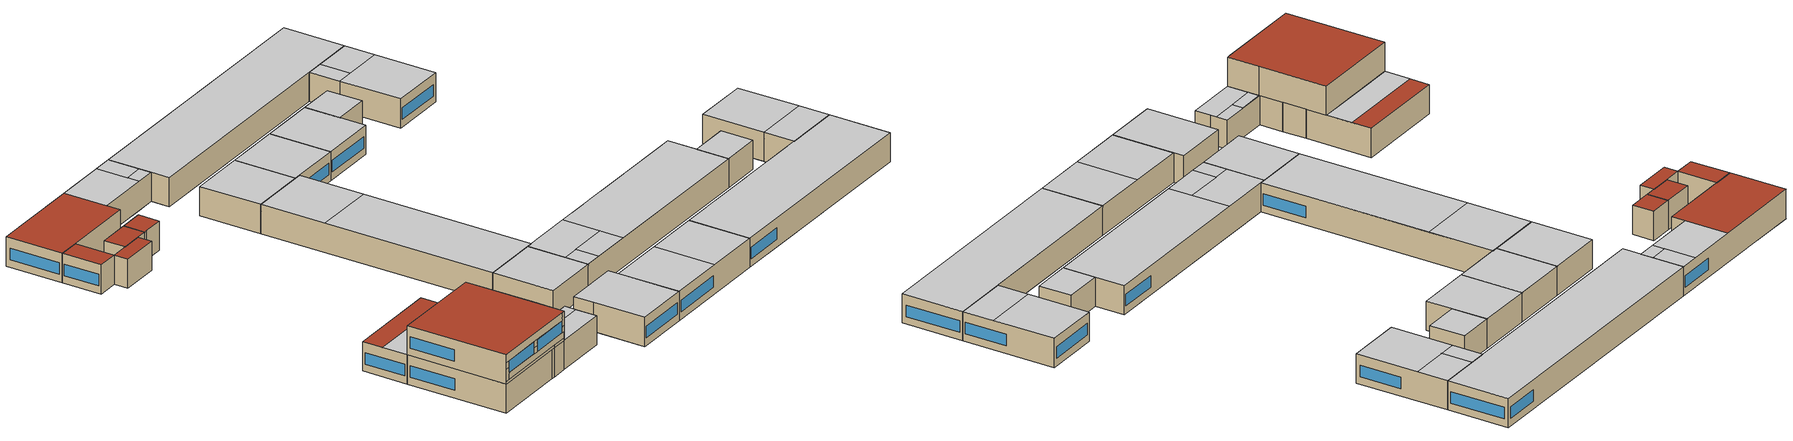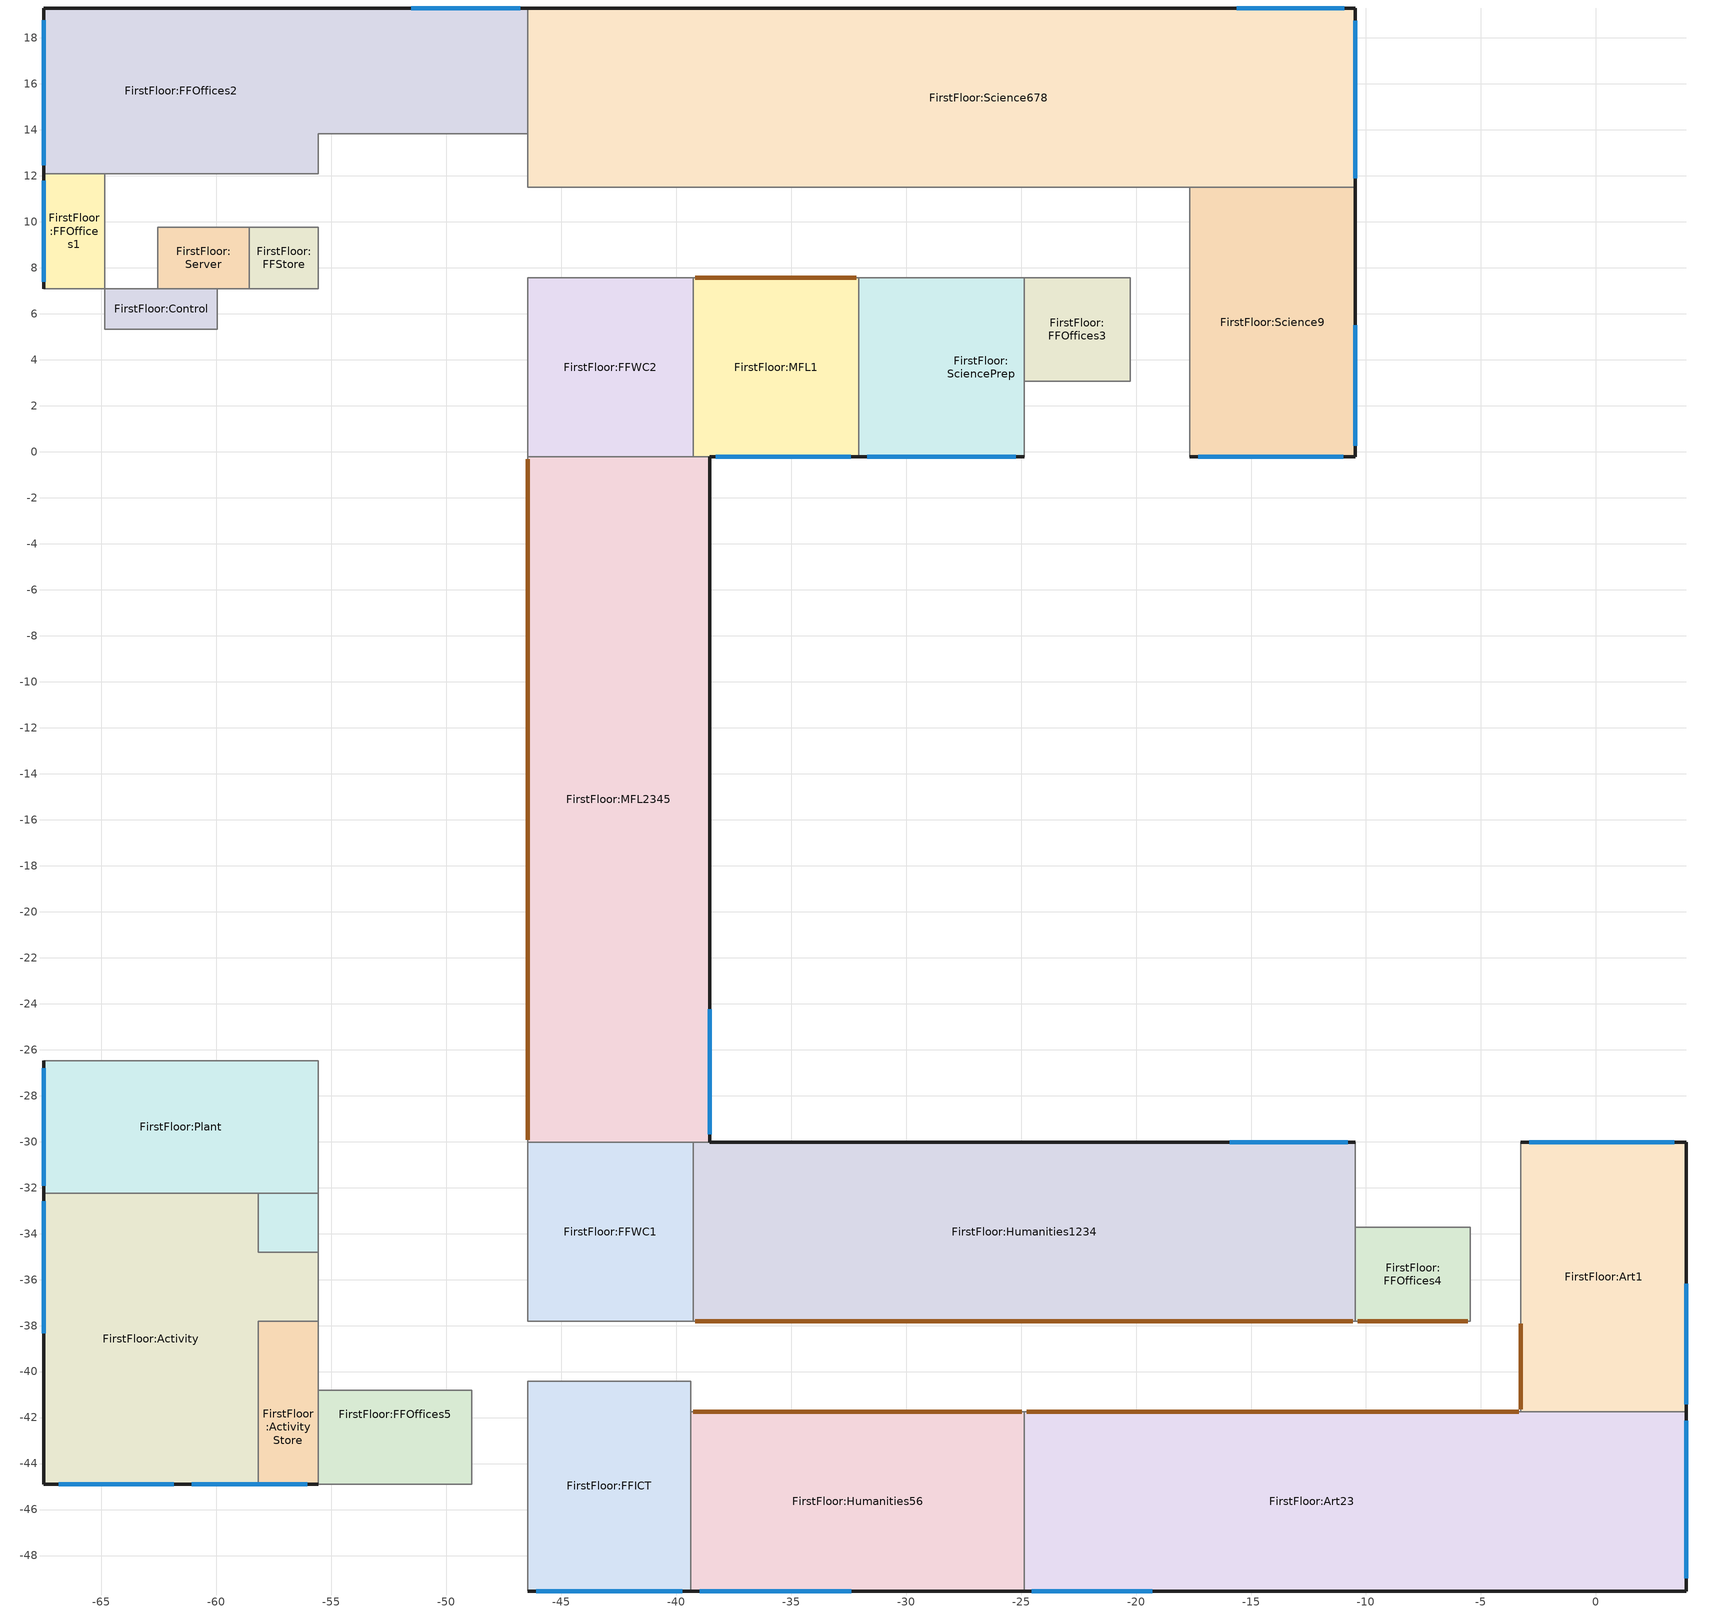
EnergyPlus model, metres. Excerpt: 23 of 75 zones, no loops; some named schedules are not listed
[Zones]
FirstFloor:Activity
 floor to FirstFloor:ActivityStore (Project internal floor_Reversed_Rev): -55.56,-44.91 -58.18,-44.91 -58.18,-37.82 -55.56,-37.82 z7.2
 floor to GroundFloor:Changing (Project internal floor): -55.56,-37.82 -58.18,-37.82 -58.18,-34.82 -55.56,-34.82 z3.6; -58.18,-44.91 -67.51,-44.91 -67.51,-32.24 -58.18,-32.24 z3.6
 floor to FirstFloor:Activity (Project internal floor_Reversed_Rev): -58.18,-44.63 -58.28,-44.63 -58.28,-38.48 -58.18,-38.48 z7.2; -58.18,-44.91 -67.22,-44.91 -67.22,-44.63 -58.18,-44.63 z7.2; -67.22,-44.91 -67.51,-44.91 -67.51,-38.48 -67.22,-38.48 z7.2; -55.56,-37.82 -58.18,-37.82 -58.18,-34.82 -55.56,-34.82 z7.2; -67.22,-38.48 -67.51,-38.48 -67.51,-32.34 -67.22,-32.34 z7.2; -58.28,-32.34 -67.51,-32.34 -67.51,-32.24 -58.28,-32.24 z7.2; -58.18,-38.48 -58.28,-38.48 -58.28,-32.24 -58.18,-32.24 z7.2
 floor to FirstFloor:Plant (Project internal floor): -55.56,-34.82 -58.18,-34.82 -58.18,-32.24 -55.56,-32.24 z7.2
 wall outside (baseline wall): -67.51,-32.24 -67.51,-44.91 z3.6:7.2; -67.51,-32.24 -67.51,-44.91 z7.2:10.8; -61.8,-44.91 -61.11,-44.91 / -56.01,-44.91 -55.56,-44.91 z8.3:9.05; -66.9,-44.91 -55.66,-44.91 z7.5:8.3; -55.66,-44.91 -55.56,-44.91 z7.2:8.3; -67.51,-44.91 -66.9,-44.91 z7.5:9.05; -67.51,-44.91 -66.9,-44.91 / -61.8,-44.91 -61.11,-44.91 z9.05:9.8; -67.51,-44.91 -56.01,-44.91 z9.8:10.8; -56.01,-44.91 -55.56,-44.91 z9.05:10.8; -66.9,-44.91 -61.8,-44.91 / -61.11,-44.91 -56.01,-44.91 z8.3:9.8
 wall to Sports:SportsStore (Project partition): -67.51,-44.91 -57.66,-44.91 z7.2:7.5; -67.51,-44.91 -58.18,-44.91 z3.6:7.2
 wall to Sports:ExtStore (Project partition): -57.66,-44.91 -55.66,-44.91 z7.2:7.5
 wall to SecondFloor:SFOffices2 (Project partition): -55.56,-44.91 -55.56,-40.91 z7.2:10.8
 wall to FirstFloor:ActivityStore (Project partition): -58.18,-44.91 -58.18,-37.82 -55.56,-37.82 z3.6:7.2
 wall to GroundFloor:GFCirculation (Project partition): -55.56,-37.82 -55.56,-34.82 z3.6:7.2; -55.56,-40.91 -55.56,-32.24 z7.2:10.8
 wall to FirstFloor:Plant (Project partition): -55.56,-34.82 -58.18,-34.82 -58.18,-32.24 -67.51,-32.24 z3.6:7.2
 wall adiabatic (Project partition): -55.56,-32.24 -67.51,-32.24 z7.2:10.8
 window x2 (1001): -67.51,-32.59 -67.51,-38.33 z4.54:5.96; -67.51,-32.58 -67.51,-38.25 z8.14:9.56
 window (1001): -66.86,-44.91 -61.84,-44.91 / -61.07,-44.91 -56.05,-44.91 z8.34:9.76
 roof outside (Baseline Flat roof - Typical reference - Medium weight): -67.51,-44.91 -55.56,-44.91 -55.56,-32.24 -67.51,-32.24 z10.8
FirstFloor:ActivityStore
 floor to GroundFloor:GFCirculation (Project internal floor): -55.56,-44.91 -58.18,-44.91 -58.18,-39.91 -55.56,-39.91 z3.6
 floor to GroundFloor:Changing (Project internal floor): -55.56,-39.91 -58.18,-39.91 -58.18,-37.82 -55.56,-37.82 z3.6
 wall to Sports:SportsStore (Project partition_Rev): -58.18,-44.91 -57.66,-44.91 z3.6:7.2
 wall to Sports:ExtStore (Project partition_Rev): -57.66,-44.91 -55.66,-44.91 z3.6:7.2
 wall to FirstFloor:FFOffices5 (Project partition_Rev): -55.56,-44.91 -55.56,-40.81 z3.6:7.2
 wall to GroundFloor:GFCirculation (Project partition_Rev): -55.56,-40.81 -55.56,-37.82 z3.6:7.2
FirstFloor:Humanities1234
 floor to GroundFloor:Food12 (Project internal floor): -10.46,-37.82 -39.26,-37.82 -39.26,-30.02 -10.46,-30.02 z3.6
 wall outside (baseline wall): -10.46,-30.02 -38.54,-30.02 z3.6:7.2
 wall to FirstFloor:FFWC1 (Project partition): -39.26,-30.02 -39.26,-37.82 z3.6:7.2
 wall to FirstFloor:FFOffices4 (Project partition): -10.46,-37.82 -10.46,-33.72 z3.6:7.2
 wall to GroundFloor:GFDoor2 (Project partition): -10.46,-33.72 -10.46,-30.02 z3.6:7.2
 wall to FirstFloor:MFL2345 (Project partition): -38.54,-30.02 -39.26,-30.02 z3.6:7.2
 wall to GroundFloor:GFCirculation (Project partition): -39.26,-37.82 -10.46,-37.82 z3.6:7.2
 window x5 (1001): -10.79,-30.02 -15.94,-30.02 z4.54:5.96
 door inside (Holes and vents): -39.16,-37.82 -10.57,-37.82 z6.4:7.2
 ceiling to SecondFloor:English123 (Project internal floor_Rev): -32.06,-37.82 -10.46,-37.82 -10.46,-30.02 -32.06,-30.02 z7.2
 ceiling to SecondFloor:SFWC3 (Project internal floor_Rev): -37.06,-37.82 -32.06,-37.82 -32.06,-34.82 -37.06,-34.82 z7.2
 ceiling to SecondFloor:EnglishGroup (Project internal floor_Rev): -39.26,-34.82 -32.06,-34.82 -32.06,-30.02 -39.26,-30.02 z7.2
 ceiling to GroundFloor:GFCirculation (Project internal floor_Reversed): -39.26,-37.82 -37.06,-37.82 -37.06,-34.82 -39.26,-34.82 z7.2
FirstFloor:Art1
 floor to GroundFloor:Textiles (Project internal floor): 3.94,-41.74 -3.26,-41.74 -3.26,-30.02 3.94,-30.02 z3.6
 wall outside (baseline wall): 3.94,-41.74 3.94,-30.02 -3.26,-30.02 z3.6:7.2
 wall to FirstFloor:Art23 (Project partition_Rev): -3.26,-41.74 3.94,-41.74 z3.6:7.2
 wall to GroundFloor:GFDoor2 (Project partition): -3.26,-30.02 -3.26,-37.82 z3.6:7.2
 wall to GroundFloor:GFCirculation (Project partition): -3.26,-37.82 -3.26,-41.74 z3.6:7.2
 window x2 (1001): 3.94,-41.41 3.94,-36.19 z4.54:5.96
 window (1001): 3.4,-30.02 -2.9,-30.02 z4.54:5.96
 door inside (Holes and vents): -3.26,-37.92 -3.26,-41.64 z6.4:7.2
 ceiling to SecondFloor:English4 (Project internal floor_Rev): -3.26,-37.82 3.94,-37.82 3.94,-30.02 -3.26,-30.02 z7.2
 ceiling to SecondFloor:SFOffices3 (Project internal floor_Rev): -3.26,-41.74 3.94,-41.74 3.94,-37.82 -3.26,-37.82 z7.2
FirstFloor:FFOffices4
 floor to GroundFloor:GFOffice1 (Project internal floor): -5.46,-37.82 -10.46,-37.82 -10.46,-33.72 -5.46,-33.72 z3.6
 wall to GroundFloor:GFDoor2 (Project partition): -5.46,-37.82 -5.46,-33.72 -10.46,-33.72 z3.6:7.2
 wall to GroundFloor:GFCirculation (Project partition): -10.46,-37.82 -5.46,-37.82 z3.6:7.2
 door inside (Holes and vents): -10.36,-37.82 -5.57,-37.82 z6.4:7.2
 ceiling to SecondFloor:SFOffices7 (Project internal floor_Rev): -10.46,-37.82 -5.46,-37.82 -5.46,-33.72 -10.46,-33.72 z7.2
FirstFloor:FFWC1
 floor to GroundFloor:GFWC1 (Project internal floor): -39.26,-37.82 -46.46,-37.82 -46.46,-30.02 -39.26,-30.02 z3.6
 wall to FirstFloor:MFL2345 (Project partition_Rev): -39.26,-30.02 -46.46,-30.02 z3.6:7.2
 wall to GroundFloor:GFCirculation (Project partition_Rev): -46.46,-30.02 -46.46,-37.82 -39.26,-37.82 z3.6:7.2
 ceiling to SecondFloor:SFWC1 (Project internal floor_Rev): -46.46,-37.82 -39.26,-37.82 -39.26,-30.02 -46.46,-30.02 z7.2
FirstFloor:MFL2345
 floor to GroundFloor:Music (Project internal floor): -38.54,-30.02 -46.46,-30.02 -46.46,-0.22 -38.54,-0.22 z3.6
 wall outside (baseline wall): -38.54,-30.02 -38.54,-0.22 z3.6:7.2
 wall to FirstFloor:MFL1 (Project partition): -38.54,-0.22 -39.26,-0.22 z3.6:7.2
 wall to FirstFloor:FFWC2 (Project partition): -39.26,-0.22 -46.46,-0.22 z3.6:7.2
 wall to GroundFloor:GFCirculation (Project partition): -46.46,-0.22 -46.46,-30.02 z3.6:7.2
 window x5 (1001): -38.54,-29.68 -38.54,-24.23 z4.54:5.96
 door inside (Holes and vents): -46.46,-0.32 -46.46,-29.91 z6.4:7.2
 ceiling to SecondFloor:LRC (Project internal floor_Rev): -46.46,-30.02 -38.54,-30.02 -38.54,-8.5 -46.46,-8.5 z7.2
 ceiling to SecondFloor:Maths9 (Project internal floor_Rev): -46.46,-8.5 -38.54,-8.5 -38.54,-0.22 -46.46,-0.22 z7.2
FirstFloor:FFWC2
 floor to GroundFloor:GFWC2 (Project internal floor): -39.26,-0.22 -46.46,-0.22 -46.46,7.58 -39.26,7.58 z3.6
 wall to FirstFloor:MFL1 (Project partition_Rev): -39.26,-0.22 -39.26,7.58 z3.6:7.2
 wall to GroundFloor:GFCirculation (Project partition_Rev): -39.26,7.58 -46.46,7.58 -46.46,-0.22 z3.6:7.2
 ceiling to SecondFloor:SFWC2 (Project internal floor_Rev): -46.46,-0.22 -39.26,-0.22 -39.26,7.58 -46.46,7.58 z7.2
FirstFloor:MFL1
 floor to GroundFloor:Science5 (Project internal floor): -32.06,-0.22 -39.26,-0.22 -39.26,7.58 -32.06,7.58 z3.6
 wall outside (baseline wall): -38.54,-0.22 -32.06,-0.22 z3.6:7.2
 wall to FirstFloor:SciencePrep (Project partition): -32.06,-0.22 -32.06,7.58 z3.6:7.2
 wall to GroundFloor:GFCirculation (Project partition): -32.06,7.58 -39.26,7.58 z3.6:7.2
 window (1001): -38.29,-0.22 -32.42,-0.22 z4.54:5.96
 door inside (Holes and vents): -32.17,7.58 -39.16,7.58 z6.4:7.2
 ceiling to SecondFloor:Maths78 (Project internal floor_Rev): -39.26,-0.22 -32.06,-0.22 -32.06,7.58 -39.26,7.58 z7.2
FirstFloor:SciencePrep
 floor to GroundFloor:Science5 (Project internal floor): -28.62,-0.22 -32.06,-0.22 -32.06,7.58 -28.62,7.58 z3.6
 floor to GroundFloor:SciencePrep (Project internal floor): -24.86,-0.22 -28.62,-0.22 -28.62,7.58 -24.86,7.58 z3.6
 wall outside (baseline wall): -32.06,-0.22 -24.86,-0.22 z3.6:7.2
 wall to FirstFloor:FFOffices3 (Project partition): -24.86,3.08 -24.86,7.58 z3.6:7.2
 wall to GroundFloor:GFCirculation (Project partition): -24.86,7.58 -32.06,7.58 z3.6:7.2
 wall to GroundFloor:GFDoor3 (Project partition): -24.86,-0.22 -24.86,3.08 z3.6:7.2
 window (1001): -31.69,-0.22 -25.24,-0.22 z4.54:5.96
 ceiling to SecondFloor:Maths78 (Project internal floor_Rev): -32.06,-0.22 -24.86,-0.22 -24.86,7.58 -32.06,7.58 z7.2
FirstFloor:FFOffices3
 floor to GroundFloor:SciencePrep (Project internal floor): -20.26,3.08 -24.86,3.08 -24.86,7.58 -20.26,7.58 z3.6
 wall to GroundFloor:GFDoor3 (Project partition): -24.86,3.08 -20.26,3.08 -20.26,7.58 z3.6:7.2
 wall to GroundFloor:GFCirculation (Project partition): -20.26,7.58 -24.86,7.58 z3.6:7.2
 ceiling to SecondFloor:SFOffices4 (Project internal floor_Rev): -24.86,3.08 -20.26,3.08 -20.26,7.58 -24.86,7.58 z7.2
FirstFloor:Science9
 floor to GroundFloor:Science4 (Project internal floor): -10.46,-0.22 -17.66,-0.22 -17.66,11.5 -10.46,11.5 z3.6
 wall outside (baseline wall): -17.66,-0.22 -10.46,-0.22 -10.46,11.5 z3.6:7.2
 wall to FirstFloor:Science678 (Project partition): -10.46,11.5 -17.66,11.5 z3.6:7.2
 wall to GroundFloor:GFCirculation (Project partition): -17.66,11.5 -17.66,7.58 z3.6:7.2
 wall to GroundFloor:GFDoor3 (Project partition): -17.66,7.58 -17.66,-0.22 z3.6:7.2
 window x2 (1001): -10.46,0.28 -10.46,5.5 z4.54:5.96
 window (1001): -17.3,-0.22 -11,-0.22 z4.54:5.96
 ceiling to SecondFloor:Maths6 (Project internal floor_Rev): -17.66,-0.22 -10.46,-0.22 -10.46,7.58 -17.66,7.58 z7.2
 ceiling to SecondFloor:SFOffices5 (Project internal floor_Rev): -15.46,7.58 -10.46,7.58 -10.46,11.5 -15.46,11.5 z7.2
 ceiling to GroundFloor:GFCirculation (Project internal floor_Reversed): -17.66,7.58 -15.46,7.58 -15.46,11.5 -17.66,11.5 z7.2
FirstFloor:FFOffices2
 floor to GroundFloor:Interview (Project internal floor): -46.46,13.83 -48.79,13.83 -48.79,19.3 -46.46,19.3 z3.6
 floor to GroundFloor:Offices (Project internal floor): -55.56,12.1 -67.51,12.1 -67.51,19.3 -55.56,19.3 z3.6
 floor to GroundFloor:MainEntrance (Project internal floor): -48.79,13.83 -55.56,13.83 -55.56,19.3 -48.79,19.3 z3.6
 wall outside (baseline wall): -46.46,19.3 -67.51,19.3 -67.51,12.1 z3.6:7.2
 wall to FirstFloor:Science678 (Project partition_Rev): -46.46,13.83 -46.46,19.3 z3.6:7.2
 wall to FirstFloor:FFOffices1 (Project partition): -67.51,12.1 -64.84,12.1 z3.6:7.2
 wall to GroundFloor:GFCirculation (Project partition): -64.84,12.1 -55.56,12.1 -55.56,13.83 -46.46,13.83 z3.6:7.2
 window x4 (1001): -46.78,19.3 -51.53,19.3 z4.54:5.96
 window (1001): -67.51,18.77 -67.51,12.46 z4.54:5.96
 ceiling to SecondFloor:SFOffices6 (Project internal floor_Rev): -48.89,15.4 -46.46,15.4 -46.46,19.3 -48.89,19.3 z7.2
 ceiling to SecondFloor:SFICT2 (Project internal floor_Rev): -55.56,13.83 -48.89,13.83 -48.89,19.3 -55.56,19.3 z7.2
 ceiling to GroundFloor:GFCirculation (Project internal floor_Reversed): -48.89,13.83 -46.46,13.83 -46.46,15.4 -48.89,15.4 z7.2
 roof outside (Baseline Flat roof - Typical reference - Medium weight): -67.51,12.1 -55.56,12.1 -55.56,19.3 -67.51,19.3 z7.2
FirstFloor:Science678
 floor to GroundFloor:Repro (Project internal floor): -42.39,11.5 -46.46,11.5 -46.46,19.3 -42.39,19.3 z3.6
 floor to GroundFloor:Science123 (Project internal floor): -10.46,11.5 -42.39,11.5 -42.39,19.3 -10.46,19.3 z3.6
 wall outside (baseline wall): -10.46,11.5 -10.46,19.3 -46.46,19.3 z3.6:7.2
 wall to GroundFloor:GFCirculation (Project partition): -46.46,13.83 -46.46,11.5 -17.66,11.5 z3.6:7.2
 window (1001): -10.46,11.89 -10.46,18.75 z4.54:5.96
 window x7 (1001): -10.94,19.3 -15.61,19.3 z4.54:5.96
 ceiling to SecondFloor:Maths12345 (Project internal floor_Rev): -46.46,11.5 -10.46,11.5 -10.46,19.3 -46.46,19.3 z7.2
FirstFloor:FFOffices5
 floor to GroundFloor:GFCirculation (Project internal floor): -48.89,-42.91 -55.56,-42.91 -55.56,-40.81 -48.89,-40.81 z3.6
 floor to GroundFloor:GFStaffWc (Project internal floor): -48.89,-44.91 -55.56,-44.91 -55.56,-42.91 -48.89,-42.91 z3.6
 wall to GroundFloor:GFCirculation (Project partition): -48.89,-42.91 -48.89,-40.81 -55.56,-40.81 z3.6:7.2
 wall to GroundFloor:GFDoor1 (Project partition): -55.56,-44.91 -48.89,-44.91 -48.89,-42.91 z3.6:7.2
 ceiling to SecondFloor:SFOffices2 (Project internal floor_Rev): -55.56,-42.24 -52.23,-42.24 -52.23,-40.91 -55.56,-40.91 z7.2; -55.56,-44.91 -48.89,-44.91 -48.89,-42.24 -55.56,-42.24 z7.2
 ceiling to GroundFloor:GFCirculation (Project internal floor_Reversed): -55.56,-40.91 -52.23,-40.91 -52.23,-40.81 -55.56,-40.81 z7.2; -52.23,-42.24 -48.89,-42.24 -48.89,-40.81 -52.23,-40.81 z7.2
FirstFloor:FFICT
 floor to GroundFloor:ResMat12 (Project internal floor): -39.36,-49.54 -46.46,-49.54 -46.46,-40.41 -39.36,-40.41 z3.6
 wall outside (baseline wall): -46.46,-49.54 -39.36,-49.54 z3.6:7.2
 wall to FirstFloor:Humanities56 (Project partition_Rev): -39.36,-49.54 -39.36,-41.74 z3.6:7.2
 wall to GroundFloor:GFCirculation (Project partition): -39.36,-41.74 -39.36,-40.41 -46.46,-40.41 -46.46,-42.91 z3.6:7.2
 wall to GroundFloor:GFDoor1 (Project partition): -46.46,-42.91 -46.46,-49.54 z3.6:7.2
 window (1001): -46.09,-49.54 -39.73,-49.54 z4.54:5.96
 ceiling to SecondFloor:SFICT1 (Project internal floor_Rev): -46.46,-49.54 -39.36,-49.54 -39.36,-40.41 -46.46,-40.41 z7.2
FirstFloor:Humanities56
 floor to GroundFloor:ResMat12 (Project internal floor): -24.86,-49.54 -39.36,-49.54 -39.36,-41.74 -24.86,-41.74 z3.6
 wall outside (baseline wall): -39.36,-49.54 -24.86,-49.54 z3.6:7.2
 wall to FirstFloor:Art23 (Project partition): -24.86,-49.54 -24.86,-41.74 z3.6:7.2
 wall to GroundFloor:GFCirculation (Project partition): -24.86,-41.74 -39.36,-41.74 z3.6:7.2
 window x2 (1001): -38.98,-49.54 -32.39,-49.54 z4.54:5.96
 door inside (Holes and vents): -24.97,-41.74 -39.26,-41.74 z6.4:7.2
 ceiling to SecondFloor:SFOffices1 (Project internal floor_Rev): -39.36,-49.54 -32.06,-49.54 -32.06,-41.74 -39.36,-41.74 z7.2
 ceiling to SecondFloor:English56789 (Project internal floor_Rev): -32.06,-49.54 -24.86,-49.54 -24.86,-41.74 -32.06,-41.74 z7.2
FirstFloor:Art23
 floor to GroundFloor:Graphics2 (Project internal floor): -6.7,-49.54 -18.03,-49.54 -18.03,-41.74 -6.7,-41.74 z3.6
 floor to GroundFloor:Graphics1 (Project internal floor): 3.94,-49.54 -6.7,-49.54 -6.7,-41.74 3.94,-41.74 z3.6
 floor to GroundFloor:ResMat12 (Project internal floor): -18.03,-49.54 -24.86,-49.54 -24.86,-41.74 -18.03,-41.74 z3.6
 wall outside (baseline wall): -24.86,-49.54 3.94,-49.54 3.94,-41.74 z3.6:7.2
 wall to GroundFloor:GFCirculation (Project partition): -3.26,-41.74 -24.86,-41.74 z3.6:7.2
 window (1001): 3.94,-48.99 3.94,-42.13 z4.54:5.96
 window x5 (1001): -24.53,-49.54 -19.3,-49.54 z4.54:5.96
 door inside (Holes and vents): -3.37,-41.74 -24.76,-41.74 z6.4:7.2
 ceiling to SecondFloor:English56789 (Project internal floor_Rev): -24.86,-49.54 3.94,-49.54 3.94,-41.74 -24.86,-41.74 z7.2
FirstFloor:FFOffices1
 floor to GroundFloor:Offices (Project internal floor): -64.84,7.1 -67.51,7.1 -67.51,12.1 -64.84,12.1 z3.6
 wall outside (baseline wall): -67.51,12.1 -67.51,7.1 z3.6:7.2
 wall to GroundFloor:GFCirculation (Project partition): -64.84,7.1 -64.84,12.1 z3.6:7.2
 wall to GroundFloor:Hall (Project partition): -67.51,7.1 -64.84,7.1 z3.6:7.2
 window (1001): -67.51,11.8 -67.51,7.4 z4.54:5.96
 roof outside (Baseline Flat roof - Typical reference - Medium weight): -67.51,7.1 -64.84,7.1 -64.84,12.1 -67.51,12.1 z7.2
FirstFloor:Plant
 floor to GroundFloor:Changing (Project internal floor): -55.56,-34.82 -58.18,-34.82 -58.18,-32.24 -55.56,-32.24 z3.6
 floor to GroundFloor:Kitchen (Project internal floor): -55.56,-32.24 -67.51,-32.24 -67.51,-26.48 -55.56,-26.48 z3.6
 wall outside (baseline wall): -67.51,-26.48 -67.51,-32.24 z3.6:7.2
 wall to GroundFloor:GFCirculation (Project partition): -55.56,-34.82 -55.56,-26.48 z3.6:7.2
 wall to GroundFloor:Kitchen (Project partition): -55.56,-26.48 -67.51,-26.48 z3.6:7.2
 window (1001): -67.51,-26.8 -67.51,-31.91 z4.54:5.96
 ceiling adiabatic (Project internal floor_Reversed): -67.51,-32.24 -55.56,-32.24 -55.56,-29.03 -67.51,-29.03 z7.2
 roof outside (Baseline Flat roof - Typical reference - Medium weight): -67.51,-29.03 -55.56,-29.03 -55.56,-26.48 -67.51,-26.48 z7.2
FirstFloor:FFStore
 floor to GroundFloor:GFCirculation (Project internal floor): -55.56,7.1 -58.56,7.1 -58.56,9.77 -55.56,9.77 z3.6
 wall to GroundFloor:GFCirculation (Project partition_Rev): -55.56,7.1 -55.56,9.77 -58.56,9.77 z3.6:7.2
 wall to FirstFloor:Server (Project partition_Rev): -58.56,9.77 -58.56,7.1 z3.6:7.2
 wall to GroundFloor:Hall (Project partition_Rev): -58.56,7.1 -58.21,7.1 -55.56,7.1 z3.6:7.2
 roof outside (Baseline Flat roof - Typical reference - Medium weight): -58.56,7.1 -55.56,7.1 -55.56,9.77 -58.56,9.77 z7.2
FirstFloor:Server
 floor to GroundFloor:Offices (Project internal floor): -58.56,7.1 -62.54,7.1 -62.54,9.77 -58.56,9.77 z3.6
 wall to FirstFloor:Control (Project partition_Rev): -62.54,7.1 -59.96,7.1 z3.6:7.2
 wall to GroundFloor:GFCirculation (Project partition): -58.56,9.77 -62.54,9.77 -62.54,7.1 z3.6:7.2
 wall to GroundFloor:Hall (Project partition): -59.96,7.1 -58.56,7.1 z3.6:7.2
 roof outside (Baseline Flat roof - Typical reference - Medium weight): -62.54,7.1 -58.56,7.1 -58.56,9.77 -62.54,9.77 z7.2
FirstFloor:Control
 floor to GroundFloor:Hall (Project internal floor): -59.96,5.33 -64.84,5.33 -64.84,7.1 -59.96,7.1 z3.6
 wall to GroundFloor:Hall (Project partition): -64.84,7.1 -64.84,5.33 -59.96,5.33 -59.96,7.1 z3.6:7.2
 wall to GroundFloor:GFCirculation (Project partition): -62.54,7.1 -64.84,7.1 z3.6:7.2
 roof outside (Baseline Flat roof - Typical reference - Medium weight): -64.84,5.33 -59.96,5.33 -59.96,7.1 -64.84,7.1 z7.2
[Site:Location]
1200 secondary school: Latitude=51.15; Longitude=-0.18; Time Zone=0; Elevation {m}=62
[Site:GroundTemperature:BuildingSurface]
18, 18, 18, 18, 18, 18, 18, 18, 18, 18, 18, 18
[Site:GroundTemperature:Deep]
14, 14, 14, 14, 14, 14, 14, 14, 14, 14, 14, 14
[Site:GroundTemperature:Shallow]
14, 14, 14, 14, 14, 14, 14, 14, 14, 14, 14, 14
[Site:GroundTemperature:FCfactorMethod]
January FCfactorMethod ground temperature {C}=4.16; Februry FCfactorMethod ground temperature {C}=5.3; March FCfactorMethod ground temperature {C}=7.51; April FCfactorMethod ground temperature {C}=9.61; May FCfactorMethod ground temperature {C}=13.58; June FCfactorMethod ground temperature {C}=15.67; July FCfactorMethod ground temperature {C}=16.24; August FCfactorMethod ground temperature {C}=15.18; September FCfactorMethod ground temperature {C}=12.74; October FCfactorMethod ground temperature {C}=9.69; November FCfactorMethod ground temperature {C}=6.69; December FCfactorMethod ground temperature {C}=4.7
[Site:GroundReflectance]
0.2, 0.2, 0.2, 0.2, 0.2, 0.2, 0.2, 0.2, 0.2, 0.2, 0.2, 0.2
[Site:GroundReflectance:SnowModifier]
2, 2
[SizingPeriod:DesignDay] Day of Month=15; Humidity Condition Type=WetBulb; Barometric Pressure {N/M**2}=100582.4; Wind Direction {Degrees N=0, S=180}=0; Rain Indicator {0-no,1-yes}=0; Snow on ground indicator {0-no,1-yes}=0
Name | Month | Day Type -- used for schedules | Maximum Dry-Bulb Temperature {C} | Daily Dry-Bulb Temperature Range {C} | Wetbulb at Maximum Dry-Bulb{C} | Wind Speed {m/s} | Daylight Savings Time Indicator | Clearness {0.0 to 1.1} | Max Dry-Bulb {C} | Daily Temp Range {C} | Wet-Bulb at Max {C} | Wind Speed {M/Sec} | Clearness {0.0 to 1.1} - gives no sun (but does include long wave radiant heat exchange with sky)
Summer Design Day in 1200 secondary school Jul | 7 | SummerDesignDay | 27.2 | 9.4 | 18.7 | 0 | 1 | 0.98
Winter Design Day in 1200 secondary school | 1 | WinterDesignDay |  |  |  |  | 0 |  | -4.4 | 0 | -4.4 | 12.3 | 0
[Building]
Building: North Axis=0; Terrain=Suburbs; Loads Convergence Tolerance=.04; Temperature Convergence Tolerance=.4; Solar Distribution=FullExterior; Maximum number of warmup days=25; Minimum number of warmup days=6
[Site:WaterMainsTemperature]
Calculation Method=Correlation; Annual Average Outdoor Air Temperature=10; Maximum Difference In Monthly Average Outdoor Air Temperatures=20
[Material] Roughness=Rough
Name | Thickness {m} | Conductivity {w/m-K} | Density {kg/m3} | Specific Heat {J/kg-K} | Thermal Emittance | Solar Absorptance | Visible Absorptance
Asphalt_.019 | .019 | 0.7 | 2100 | 1000 | 0.9 | 0.85 | 0.9
Fibreboard_.013 | .013 | 0.06 | 300 | 1000 | 0.9 | 0.6 | 0.6
XPS Extruded Polystyrene  - CO2 Blowing_.048 | .048 | 0.034 | 35 | 1400 | 0.9 | 0.6 | 0.6
Cast Concrete (Lightweight)_.1 | .1 | 0.38 | 1200 | 1000 | 0.9 | 0.6 | 0.6
Gypsum Plasterboard_.025 | .025 | 0.25 | 900 | 1000 | 0.9 | 0.5 | 0.5
baseline Brickwork Outer Leaf_.1 | .1 | .084 | 1700 | 800 | .9 | .7 | .7
baseline test insulation_.05 | .05 | 0.038 | 40 | 840 | .9 | .6 | .6
Concrete Block (Medium)_.1 | .1 | 0.51 | 1400 | 1000 | 0.9 | 0.6 | 0.6
Gypsum Plastering_.015 | .015 | 0.4 | 1000 | 1000 | 0.9 | 0.5 | 0.5
Cast Concrete (Dense)_.1 | .1 | 1.4 | 2100 | 840 | 0.9 | 0.6 | 0.6
Holes and vents_.2 | .2 | 0.1 | 12 | 840 | 0.9 | 0.7 | 0.7
[Material:NoMass] Roughness=Rough; Resistance {m2-K/w}=.15; Thermal Emittance=0.9; Solar Absorptance=0.7; Visible Absorptance=0.7
5_RVAL_2; 6_RVAL_2
[Construction]
Baseline Flat roof - Typical reference - Medium weight: Asphalt_.019, Fibreboard_.013, XPS Extruded Polystyrene  - CO2 Blowing_.048, Cast Concrete (Lightweight)_.1
Project partition: Gypsum Plasterboard_.025, 5_RVAL_2, Gypsum Plasterboard_.025
Project partition_Rev: Gypsum Plasterboard_.025, 6_RVAL_2, Gypsum Plasterboard_.025
baseline wall: baseline Brickwork Outer Leaf_.1, baseline test insulation_.05, Concrete Block (Medium)_.1, Gypsum Plastering_.015
Project internal floor; Project internal floor_Rev; Project internal floor_Reversed; Project internal floor_Reversed_Rev; Project internal mass: Cast Concrete (Dense)_.1
Holes and vents: Holes and vents_.2
1001: 10000, 1002, 10000
[WindowMaterial:Gas]
1002: Gas type (Air - Argon - Krypton - Xenon - SF6 - Custom)=Air; Thickness {m}=.013
[WindowMaterial:Glazing]
10000: Optical data type {SpectralAverage or Spectral}=SpectralAverage; Thickness {m}=.006; Solar transmittance at normal incidence=.775; Solar reflectance at normal incidence: front side=.071; Solar reflectance at normal incidence: back side=.071; Visible transmittance at normal incidence=.881; Visible reflectance at normal incidence: front side=.08; Visible reflectance at normal incidence: back side=.08; IR transmittance at normal incidence=0; IR emissivity: front side=.84; IR emissivity: back side=.84; Conductivity {W/m-K}=0.9; Dirt Correction Factor for Solar and Visible Transmittance=1
[Zone] Relative North (to building)=0; Zone Type=1; Zone multiplier=1; Zone inside convection algorithm=TARP
Name | Zone volume | Floor Area
FirstFloor:Humanities56 | 372.1217 | 106.3205
FirstFloor:Art23 | 739.9498 | 211.4142
FirstFloor:Art1; FirstFloor:Science9 | 271.7596 | 77.6456
FirstFloor:FFWC1; FirstFloor:FFWC2 | 186.2 | 53.2
FirstFloor:Humanities1234 | 744.6593 | 212.7598
FirstFloor:FFOffices4 | 65.52 | 18.72
FirstFloor:FFICT | 211.6747 | 60.4785
FirstFloor:MFL2345 | 783.0837 | 223.7382
FirstFloor:MFL1 | 182.5646 | 52.1613
FirstFloor:SciencePrep | 182.1575 | 52.045
FirstFloor:FFOffices3 | 66.22 | 18.92
FirstFloor:Science678 | 927.3118 | 264.9462
FirstFloor:FFOffices2 | 440.0202 | 125.7201
FirstFloor:ActivityStore | 58.3583 | 16.6738
FirstFloor:FFOffices5 | 88.3155 | 25.233
FirstFloor:Activity | 916.4433 | 151.9625
FirstFloor:Plant | 247.2967 | 70.6562
FirstFloor:FFStore | 24.206 | 6.916
FirstFloor:Control | 25.6968 | 7.3419
FirstFloor:FFOffices1 | 38.724 | 11.064
FirstFloor:Server | 32.6349 | 9.3242
[PEOPLE] Number of People Calculation Method=People/Area; radiant fraction=.3; User Specified Sensible Fraction=AutoCalculate; CO2 generation rate per unit of activity level (units m3/s-W=3.82e-08; Enable ASHRAE 55 comfort warnings=No; MRT Calculation Type=ZoneAveraged; Work Efficiency SCHEDULE Name (0.0-1.0,real)=Work efficiency; Clothing Insulation Calculation Method=ClothingInsulationSchedule; Air Velocity SCHEDULE Name (units m/s, real)=AirVelocitySchedule; Thermal Comfort Report Type=Fanger
Name | Zone | Number of People SCHEDULE | People per Zone Floor Area {person/m2} | Activity level SCHEDULE Name (units W/person, real) | Clothing Insulation SCHEDULE Name (real) | Number of People Schedule
People FirstFloor:Humanities56 | FirstFloor:Humanities56 | class_assoc_occ | 0.5523 | Activity Schedule 99120 | Clothing Schedule 99120
People FirstFloor:Art23 | FirstFloor:Art23 |  | 0.0633 | Activity Schedule 99127 | Clothing Schedule 99127 | class_assoc_occ
People FirstFloor:Art1 | FirstFloor:Art1 |  | 0.0633 | Activity Schedule 99144 | Clothing Schedule 99144 | class_assoc_occ
People FirstFloor:FFWC1 | FirstFloor:FFWC1 | toilet_occ | 0.11 | Activity Schedule 99207 | Clothing Schedule 99207
People FirstFloor:Humanities1234 | FirstFloor:Humanities1234 | class_assoc_occ | 0.5523 | Activity Schedule 99214 | Clothing Schedule 99214
People FirstFloor:FFOffices4 | FirstFloor:FFOffices4 | office_occ | 0.103 | Activity Schedule 99223 | Clothing Schedule 99223
People FirstFloor:FFICT | FirstFloor:FFICT | class_assoc_occ | 0.2183 | Activity Schedule 99239 | Clothing Schedule 99239
People FirstFloor:MFL2345 | FirstFloor:MFL2345 | class_assoc_occ | 0.5523 | Activity Schedule 99248 | Clothing Schedule 99248
People FirstFloor:FFWC2 | FirstFloor:FFWC2 | toilet_occ | 0.11 | Activity Schedule 99257 | Clothing Schedule 99257
People FirstFloor:MFL1 | FirstFloor:MFL1 | class_assoc_occ | 0.5523 | Activity Schedule 99264 | Clothing Schedule 99264
People FirstFloor:SciencePrep | FirstFloor:SciencePrep | class_assoc_occ | 0.2099 | Activity Schedule 99272 | Clothing Schedule 99272
People FirstFloor:FFOffices3 | FirstFloor:FFOffices3 | office_occ | 0.103 | Activity Schedule 99280 | Clothing Schedule 99280
People FirstFloor:Science9 | FirstFloor:Science9 |  | 0.5523 | Activity Schedule 99296 | Clothing Schedule 99296 | class_assoc_occ
People FirstFloor:Science678 | FirstFloor:Science678 |  | 0.5523 | Activity Schedule 99304 | Clothing Schedule 99304 | class_assoc_occ
People FirstFloor:FFOffices2 | FirstFloor:FFOffices2 | office_occ | 0.103 | Activity Schedule 99313 | Clothing Schedule 99313
People FirstFloor:ActivityStore | FirstFloor:ActivityStore | Unoccupied_Occ | 0.121 | Activity Schedule 99323 | Clothing Schedule 99323
People FirstFloor:FFOffices5 | FirstFloor:FFOffices5 | office_occ | 0.103 | Activity Schedule 99331 | Clothing Schedule 99331
People FirstFloor:Activity | FirstFloor:Activity | Hall_Occ | 0.0527 | Activity Schedule 99339 | Clothing Schedule 99339
People FirstFloor:Plant | FirstFloor:Plant | Unoccupied_Occ | 0.11 | Activity Schedule 99357 | Clothing Schedule 99357
People FirstFloor:FFStore | FirstFloor:FFStore | Unoccupied_Occ | 0.121 | Activity Schedule 99400 | Clothing Schedule 99400
People FirstFloor:Control | FirstFloor:Control |  | 0.2183 | Activity Schedule 99415 | Clothing Schedule 99415 | class_assoc_occ
People FirstFloor:FFOffices1 | FirstFloor:FFOffices1 |  | 0.103 | Activity Schedule 99423 | Clothing Schedule 99423 | office_occ
People FirstFloor:Server | FirstFloor:Server |  | 0.2183 | Activity Schedule 99430 | Clothing Schedule 99430 | class_assoc_occ
[Lights] Design Level Calculation Method=Watts/Area; Return Air Fraction=0; Radiant fraction=.42; Fraction Visible=.18; Fraction Replaceable=1
Name | Zone | Lighting SCHEDULE | Watts per Zone Floor Area {W/m2} | Schedule
FirstFloor:Humanities56 | FirstFloor:Humanities56 | General_Light | 18.329
FirstFloor:Art23 | FirstFloor:Art23 |  | 18.329 | General_Light
FirstFloor:Art1 | FirstFloor:Art1 |  | 18.329 | General_Light
FirstFloor:FFWC1 | FirstFloor:FFWC1 | General_Light | 9.5473
FirstFloor:Humanities1234 | FirstFloor:Humanities1234 | General_Light | 18.329
FirstFloor:FFOffices4 | FirstFloor:FFOffices4 | General_Light | 12.655
FirstFloor:FFICT | FirstFloor:FFICT | General_Light | 18.329
FirstFloor:MFL2345 | FirstFloor:MFL2345 | General_Light | 18.329
FirstFloor:FFWC2 | FirstFloor:FFWC2 | General_Light | 9.5473
FirstFloor:MFL1 | FirstFloor:MFL1 | General_Light | 18.329
FirstFloor:SciencePrep | FirstFloor:SciencePrep | General_Light | 9.5473
FirstFloor:FFOffices3 | FirstFloor:FFOffices3 | General_Light | 12.655
FirstFloor:Science9 | FirstFloor:Science9 |  | 18.329 | General_Light
FirstFloor:Science678 | FirstFloor:Science678 |  | 18.329 | General_Light
FirstFloor:FFOffices2 | FirstFloor:FFOffices2 | General_Light | 12.655
FirstFloor:ActivityStore | FirstFloor:ActivityStore | Unlit_Light | 9.5473
FirstFloor:FFOffices5 | FirstFloor:FFOffices5 | General_Light | 12.655
FirstFloor:Activity | FirstFloor:Activity | General_Light | 18.329
FirstFloor:Plant | FirstFloor:Plant | General_Light | 9.5473
FirstFloor:FFStore | FirstFloor:FFStore | Unlit_Light | 9.5473
FirstFloor:Control | FirstFloor:Control |  | 9.5473 | General_Light
FirstFloor:FFOffices1 | FirstFloor:FFOffices1 | General_Light | 12.655
FirstFloor:Server | FirstFloor:Server |  | 9.5473 | General_Light
[ZoneInfiltration:DesignFlowRate] Infiltration SCHEDULE=On 24/7; Design Flow Rate Calculation Method=AirChanges/Hour; Constant Term Coefficient=1; Temperature Term Coefficient=0; Velocity Term Coefficient=0; Velocity Squared Term Coefficient=0
Name | Zone | Air Changes per Hour {1/hr} | Air Changes per Hour {1/hr} Area {m3/s/m2}
FirstFloor:Humanities56 Infiltration | FirstFloor:Humanities56 | 0.4266
FirstFloor:Art23 Infiltration | FirstFloor:Art23 | 0.4266
FirstFloor:Art1 Infiltration | FirstFloor:Art1 | 0.4266
FirstFloor:FFWC1 Infiltration | FirstFloor:FFWC1 | 0.4266
FirstFloor:Humanities1234 Infiltration | FirstFloor:Humanities1234 | 0.4266
FirstFloor:FFOffices4 Infiltration | FirstFloor:FFOffices4 | 0.4266
FirstFloor:FFICT Infiltration | FirstFloor:FFICT | 0.4266
FirstFloor:MFL2345 Infiltration | FirstFloor:MFL2345 | 0.4266
FirstFloor:FFWC2 Infiltration | FirstFloor:FFWC2 | 0.4266
FirstFloor:MFL1 Infiltration | FirstFloor:MFL1 | 0.4266
FirstFloor:SciencePrep Infiltration | FirstFloor:SciencePrep | 0.4266
FirstFloor:FFOffices3 Infiltration | FirstFloor:FFOffices3 | 0.4266
FirstFloor:Science9 Infiltration | FirstFloor:Science9 | 0.4266
FirstFloor:Science678 Infiltration | FirstFloor:Science678 |  | 0.4266
FirstFloor:FFOffices2 Infiltration | FirstFloor:FFOffices2 | 0.4266
FirstFloor:ActivityStore Infiltration | FirstFloor:ActivityStore | 0.4266
FirstFloor:FFOffices5 Infiltration | FirstFloor:FFOffices5 | 0.4266
FirstFloor:Activity Infiltration | FirstFloor:Activity | 0.4266
FirstFloor:Plant Infiltration | FirstFloor:Plant | 0.4266
FirstFloor:FFStore Infiltration | FirstFloor:FFStore | 0.4266
FirstFloor:Control Infiltration | FirstFloor:Control | 0.4266
FirstFloor:FFOffices1 Infiltration | FirstFloor:FFOffices1 | 0.4266
FirstFloor:Server Infiltration | FirstFloor:Server | 0.4266
[ZoneVentilation:DesignFlowRate] Design Volume Flow Rate calculation method=Flow/zone; Vent type - no fan energy=NATURAL; Pressure rise (Pa)=0; Total efficiency (0-1)=1; Constant Term Coefficient=1; Temperature Term Coefficient=0; Velocity Term Coefficient=0; Velocity Squared Term Coefficient=0; Minimum indoor temperature (degC)=24.57; Maximum Indoor Temperature {C}=100; Max temperature difference for operation=0; Minimum outdoor Temperature (degC)=-100; Maximum outdoor Temperature {C}=100; Maximum WindSpeed {m/s}=40
Name | Zone | Natural Ventilation SCHEDULE | Natural ventilation rate (m3/s)
FirstFloor:Humanities56 Nat Vent | FirstFloor:Humanities56 | class_assoc_occ | .310101
FirstFloor:Art23 Nat Vent | FirstFloor:Art23 | class_assoc_occ | .616625
FirstFloor:Art1 Nat Vent | FirstFloor:Art1 | class_assoc_occ | .226466
FirstFloor:FFWC1 Nat Vent | FirstFloor:FFWC1 | toilet_occ | .155167
FirstFloor:Humanities1234 Nat Vent | FirstFloor:Humanities1234 | class_assoc_occ | .620549
FirstFloor:FFOffices4 Nat Vent | FirstFloor:FFOffices4 | office_occ | .0546
FirstFloor:FFICT Nat Vent | FirstFloor:FFICT | class_assoc_occ | .176396
FirstFloor:MFL2345 Nat Vent | FirstFloor:MFL2345 | class_assoc_occ | .65257
FirstFloor:FFWC2 Nat Vent | FirstFloor:FFWC2 | toilet_occ | .155167
FirstFloor:MFL1 Nat Vent | FirstFloor:MFL1 | class_assoc_occ | .152137
FirstFloor:SciencePrep Nat Vent | FirstFloor:SciencePrep | class_assoc_occ | .151798
FirstFloor:FFOffices3 Nat Vent | FirstFloor:FFOffices3 | office_occ | .055183
FirstFloor:Science9 Nat Vent | FirstFloor:Science9 | class_assoc_occ | .226466
FirstFloor:Science678 Nat Vent | FirstFloor:Science678 | class_assoc_occ | .77276
FirstFloor:FFOffices2 Nat Vent | FirstFloor:FFOffices2 | office_occ | .366684
FirstFloor:ActivityStore Nat Vent | FirstFloor:ActivityStore | Unoccupied_Occ | .048632
FirstFloor:FFOffices5 Nat Vent | FirstFloor:FFOffices5 | office_occ | .073596
FirstFloor:Activity Nat Vent | FirstFloor:Activity | Hall_Occ | .763703
FirstFloor:Plant Nat Vent | FirstFloor:Plant | class_assoc_occ | .206081
FirstFloor:FFStore Nat Vent | FirstFloor:FFStore | Unoccupied_Occ | .020172
FirstFloor:Control Nat Vent | FirstFloor:Control | class_assoc_occ | .021414
FirstFloor:FFOffices1 Nat Vent | FirstFloor:FFOffices1 | office_occ | .03227
FirstFloor:Server Nat Vent | FirstFloor:Server | class_assoc_occ | .027196
[ElectricEquipment] Design Level Calculation Method=Watts/Area; Latent fraction=0; Radiant fraction=.2; Fraction Lost=0
Name | Zone | Equipment SCHEDULE | Watts per Zone Floor Area {W/m2} | End-use category | Schedule
FirstFloor:Humanities56 Computing gain 1 | FirstFloor:Humanities56 | class_type_Equip | 10.46 | ELECTRIC EQUIPMENT#FirstFloor:Humanities56#05
FirstFloor:Art23 Computing gain 1 | FirstFloor:Art23 |  | 6.19 | ELECTRIC EQUIPMENT#FirstFloor:Art23#05 | class_type_Equip
FirstFloor:Art1 Computing gain 1 | FirstFloor:Art1 |  | 6.19 | ELECTRIC EQUIPMENT#FirstFloor:Art1#05 | class_type_Equip
FirstFloor:FFWC1 Equipment 1 | FirstFloor:FFWC1 | toilet_Equip | 5 | ELECTRIC EQUIPMENT#FirstFloor:FFWC1#05
FirstFloor:Humanities1234 Computing gain 1 | FirstFloor:Humanities1234 | class_type_Equip | 10.46 | ELECTRIC EQUIPMENT#FirstFloor:Humanities1234#05
FirstFloor:FFOffices4 Equipment 1 | FirstFloor:FFOffices4 | office_Equip | 11.99 | ELECTRIC EQUIPMENT#FirstFloor:FFOffices4#05
FirstFloor:FFICT Equipment 1 | FirstFloor:FFICT | class_type_Equip | 36.907 | ELECTRIC EQUIPMENT#FirstFloor:FFICT#05
FirstFloor:MFL2345 Computing gain 1 | FirstFloor:MFL2345 | class_type_Equip | 10.46 | ELECTRIC EQUIPMENT#FirstFloor:MFL2345#05
FirstFloor:FFWC2 Equipment 1 | FirstFloor:FFWC2 | toilet_Equip | 5 | ELECTRIC EQUIPMENT#FirstFloor:FFWC2#05
FirstFloor:MFL1 Computing gain 1 | FirstFloor:MFL1 | class_type_Equip | 10.46 | ELECTRIC EQUIPMENT#FirstFloor:MFL1#05
FirstFloor:SciencePrep Equipment 1 | FirstFloor:SciencePrep | class_type_Equip | 10.95 | ELECTRIC EQUIPMENT#FirstFloor:SciencePrep#05
FirstFloor:FFOffices3 Equipment 1 | FirstFloor:FFOffices3 | office_Equip | 11.99 | ELECTRIC EQUIPMENT#FirstFloor:FFOffices3#05
FirstFloor:Science9 Computing gain 1 | FirstFloor:Science9 |  | 2 | ELECTRIC EQUIPMENT#FirstFloor:Science9#05 | class_type_Equip
FirstFloor:Science678 Computing gain 1 | FirstFloor:Science678 |  | 2 | ELECTRIC EQUIPMENT#FirstFloor:Science678#05 | class_type_Equip
FirstFloor:FFOffices2 Equipment 1 | FirstFloor:FFOffices2 | office_Equip | 11.99 | ELECTRIC EQUIPMENT#FirstFloor:FFOffices2#05
FirstFloor:ActivityStore Equipment 1 | FirstFloor:ActivityStore | Unequipped_Equip | 1.94 | ELECTRIC EQUIPMENT#FirstFloor:ActivityStore#05
FirstFloor:FFOffices5 Equipment 1 | FirstFloor:FFOffices5 | office_Equip | 11.99 | ELECTRIC EQUIPMENT#FirstFloor:FFOffices5#05
FirstFloor:Activity Computing gain 1 | FirstFloor:Activity | Hall_Equip | 1.94 | ELECTRIC EQUIPMENT#FirstFloor:Activity#05
FirstFloor:Plant Equipment 1 | FirstFloor:Plant | Unequipped_Equip | 5 | ELECTRIC EQUIPMENT#FirstFloor:Plant#05
FirstFloor:Control Equipment 1 | FirstFloor:Control |  | 30 | ELECTRIC EQUIPMENT#FirstFloor:Control#05 | class_type_Equip
FirstFloor:FFOffices1 Equipment 1 | FirstFloor:FFOffices1 | office_Equip | 11.99 | ELECTRIC EQUIPMENT#FirstFloor:FFOffices1#05
FirstFloor:Server Equipment 1 | FirstFloor:Server |  | 30 | ELECTRIC EQUIPMENT#FirstFloor:Server#05 | class_type_Equip
[InternalMass]
FirstFloor:FFStore Internal mass: Construction=Project internal mass; Name of Associated Thermal Zone=FirstFloor:FFStore; Total area exposed to Zone {m2}=0.721486
[ZoneControl:Thermostat]
FirstFloor:Server Thermostat: FirstFloor:Server, Control type schedule: Always 4, ThermostatSetpoint:DualSetpoint, FirstFloor:Server Dual SP
[ThermostatSetpoint:DualSetpoint]
FirstFloor:Server Dual SP: FirstFloor:Server Heating Setpoint Schedule, FirstFloor:Server Cooling Setpoint Schedule
[Sizing:Zone]
FirstFloor:Server: SupplyAirTemperature, 14, 10, SupplyAirTemperature, 50, 10, 0.009, 0.004, FirstFloor:Server Design Specification Outdoor Air Object, 1.25, 1.15, DesignDay, 0, 0.00076, 0, 0, DesignDay, 0, 0.00203, 0.14158, 0.3, FirstFloor:Server Design Specification Zone Air Distribution Object
[DesignSpecification:OutdoorAir]
FirstFloor:Server Design Specification Outdoor Air Object: Sum, 0.01, 0, 0, 0, On 24/7
[DesignSpecification:ZoneAirDistribution]
FirstFloor:Server Design Specification Zone Air Distribution Object: 1, 1, , 0
[Zone equipment]
FirstFloor:Server: FirstFloor:Server PTAC
[Schedule:Compact]
Control type schedule: Always 4: Any Number, Through: 12/31, For: AllDays, Until: 24:00, 4
Activity Schedule 99120; Activity Schedule 99127; Activity Schedule 99144; Activity Schedule 99207; Activity Schedule 99214; Activity Schedule 99248; Activity Schedule 99257; Activity Schedule 99264; Activity Schedule 99296; Activity Schedule 99304; Activity Schedule 99339; Activity Schedule 99400: Any Number, Through: 12/31, For: AllDays, Until: 24:00, 126
Clothing Schedule 99120; Clothing Schedule 99127; Clothing Schedule 99144; Clothing Schedule 99207; Clothing Schedule 99214; Clothing Schedule 99223; Clothing Schedule 99239; Clothing Schedule 99248; Clothing Schedule 99257; Clothing Schedule 99264; Clothing Schedule 99272; Clothing Schedule 99280; Clothing Schedule 99296; Clothing Schedule 99304; Clothing Schedule 99313; Clothing Schedule 99323; Clothing Schedule 99331; Clothing Schedule 99339; Clothing Schedule 99357; Clothing Schedule 99400; Clothing Schedule 99415; Clothing Schedule 99423; Clothing Schedule 99430: Any Number, Through: 4/1, For: AllDays, Until: 24:00, 1, Through: 9/30, For: AllDays, Until: 24:00, .5, Through: 12/31, For: AllDays, Until: 24:00, 1
Activity Schedule 99223; Activity Schedule 99280; Activity Schedule 99313; Activity Schedule 99331; Activity Schedule 99423: Any Number, Through: 12/31, For: AllDays, Until: 24:00, 110.7
Activity Schedule 99239; Activity Schedule 99415; Activity Schedule 99430: Any Number, Through: 12/31, For: AllDays, Until: 24:00, 108
Activity Schedule 99272: Any Number, Through: 12/31, For: AllDays, Until: 24:00, 144
Activity Schedule 99323: Any Number, Through: 12/31, For: AllDays, Until: 24:00, 270
Activity Schedule 99357: Any Number, Through: 12/31, For: AllDays, Until: 24:00, 162
FIRSTFLOOR:SERVER Heating Setpoint Schedule: Through: 06 Jan, For: AllDays, Until: 24:00, 16, Through: 15 Feb, For: Weekdays SummerDesignDay WinterDesignDay, Until: 07:00, 16, Until: 18:00, 22, Until: 24:00, 16, For: Weekends, Until: 24:00, 16, For: Holidays, Until: 24:00, 16, For:  AllOtherDays, Until: 24:00, 16, Through: 24 Feb, For: AllDays, Until: 24:00, 16, Through: 29 Mar, For: Weekdays SummerDesignDay WinterDesignDay, Until: 07:00, 16, Until: 18:00, 22, Until: 24:00, 16, For: Weekends, Until: 24:00, 16, For: Holidays, Until: 24:00, 16, For:  AllOtherDays, Until: 24:00, 16, Through: 14 Apr, For: AllDays, Until: 24:00, 16, Through: 31 May, For: Weekdays SummerDesignDay WinterDesignDay, Until: 07:00, 16, Until: 18:00, 22, Until: 24:00, 16, For: Weekends, Until: 24:00, 16, For: Holidays, Until: 24:00, 16, For: AllOtherDays, Until: 24:00, 16, Through: 9 Jun, For: AllDays, Until: 24:00, 16, Through: 25 Jul, For: Weekdays SummerDesignDay WinterDesignDay, Until: 07:00, 16, Until: 18:00, 22, Until: 24:00, 16, For: Weekends, Until: 24:00, 16, For: Holidays, Until: 24:00, 16, For: AllOtherDays, Until: 24:00, 16, Through: 3 Sep, For: AllDays, Until: 24:00, 16, Through: 25 Oct, For: Weekdays SummerDesignDay WinterDesignDay, Until: 07:00, 16, Until: 18:00, 22, Until: 24:00, 16, For: Weekends, Until: 24:00, 16, For: Holidays, Until: 24:00, 16, For: AllOtherDays, Until: 24:00, 16, Through: 3 Nov, For: AllDays, Until: 24:00, 16, Through: 20 Dec, For: Weekdays SummerDesignDay WinterDesignDay, Until: 07:00, 16, Until: 18:00, 22, Until: 24:00, 16, For: Weekends, Until: 24:00, 16, For: Holidays, Until: 24:00, 16, For: AllOtherDays, Until: 24:00, 16, Through: 31 Dec, For: AllDays, Until: 24:00, 16
FIRSTFLOOR:SERVER Cooling Setpoint Schedule: Through: 06 Jan, For: AllDays, Until: 24:00, 100, Through: 15 Feb, For: Weekdays SummerDesignDay WinterDesignDay, Until: 07:00, 100, Until: 18:00, 28, Until: 24:00, 100, For: Weekends, Until: 24:00, 100, For: Holidays, Until: 24:00, 100, For:  AllOtherDays, Until: 24:00, 100, Through: 24 Feb, For: AllDays, Until: 24:00, 100, Through: 29 Mar, For: Weekdays SummerDesignDay WinterDesignDay, Until: 07:00, 100, Until: 18:00, 28, Until: 24:00, 100, For: Weekends, Until: 24:00, 100, For: Holidays, Until: 24:00, 100, For:  AllOtherDays, Until: 24:00, 100, Through: 14 Apr, For: AllDays, Until: 24:00, 100, Through: 31 May, For: Weekdays SummerDesignDay WinterDesignDay, Until: 07:00, 100, Until: 18:00, 28, Until: 24:00, 100, For: Weekends, Until: 24:00, 100, For: Holidays, Until: 24:00, 100, For:  AllOtherDays, Until: 24:00, 100, Through: 9 Jun, For: AllDays, Until: 24:00, 100, Through: 25 Jul, For: Weekdays SummerDesignDay WinterDesignDay, Until: 07:00, 100, Until: 18:00, 28, Until: 24:00, 100, For: Weekends, Until: 24:00, 100, For: Holidays, Until: 24:00, 100, For:  AllOtherDays, Until: 24:00, 100, Through: 3 Sep, For: AllDays, Until: 24:00, 100, Through: 25 Oct, For: Weekdays SummerDesignDay WinterDesignDay, Until: 07:00, 100, Until: 18:00, 28, Until: 24:00, 100, For: Weekends, Until: 24:00, 100, For: Holidays, Until: 24:00, 100, For:  AllOtherDays, Until: 24:00, 100, Through: 3 Nov, For: AllDays, Until: 24:00, 100, Through: 20 Dec, For: Weekdays SummerDesignDay WinterDesignDay, Until: 07:00, 100, Until: 18:00, 28, Until: 24:00, 100, For: Weekends, Until: 24:00, 100, For: Holidays, Until: 24:00, 100, For:  AllOtherDays, Until: 24:00, 100, Through: 31 Dec, For: AllDays, Until: 24:00, 100
